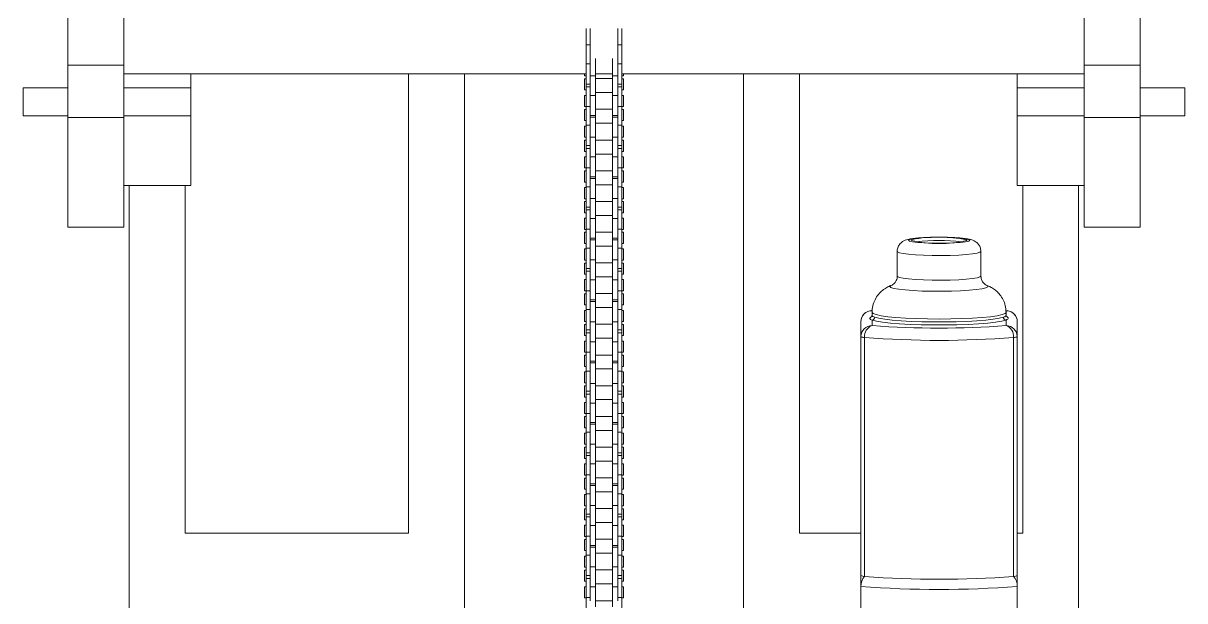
# Model space of a CAD drawing. Header units: millimetres. Extents: x 0 to 1189, y 0 to 841.
# Drawn here: x 518.47 to 560.07, y 655.87 to 676.55 of the extents above; entities that cross this region are included whole.
import ezdxf

# ---------------------------------------------------------------- set-up
doc = ezdxf.new("R2010")
doc.units = ezdxf.units.MM

msp = doc.modelspace()

# ---------------------------------------------------------------- linework, layer by layer
at = {"color": 7, "linetype": 'Continuous', "lineweight": 15}
for p, q in [((520.07, 676.737), (520.07, 675.057)), ((522.07, 676.737), (522.07, 674.737)), ((556.47, 676.737), (556.47, 674.737)), ((558.47, 676.737), (558.47, 675.057)), ((538.63, 676.37), (538.63, 675.774)), ((538.77, 676.37), (538.77, 675.774)), ((539.77, 676.37), (539.77, 675.774)), ((539.91, 676.37), (539.91, 675.774)), ((538.63, 675.774), (538.77, 675.774)), ((538.63, 675.774), (538.63, 675.097)), ((538.77, 675.774), (538.77, 675.177)), ((539.91, 675.774), (539.77, 675.774)), ((539.77, 675.774), (539.77, 675.177)), ((539.91, 675.774), (539.91, 675.097)), ((538.77, 675.177), (538.77, 674.675)), ((538.97, 675.295), (538.97, 674.675)), ((539.57, 675.295), (539.57, 674.675)), ((539.77, 675.177), (539.77, 674.675)), ((522.07, 675.057), (520.07, 675.057)), ((520.07, 673.178), (520.07, 675.057)), ((538.63, 675.097), (538.77, 675.097)), ((538.63, 675.097), (538.63, 674.37)), ((539.91, 675.097), (539.77, 675.097)), ((539.91, 675.097), (539.91, 674.37)), ((558.47, 675.057), (556.47, 675.057)), ((558.47, 673.178), (558.47, 675.057)), ((522.07, 673.178), (522.07, 674.737)), ((538.63, 674.737), (522.07, 674.737)), ((524.47, 674.237), (524.47, 674.737)), ((532.27, 674.737), (532.27, 658.296)), ((534.27, 674.737), (534.27, 650.595)), ((538.57, 674.67), (538.57, 674.737)), ((538.57, 674.67), (538.63, 674.67)), ((538.63, 674.564), (538.57, 674.564)), ((538.57, 674.564), (538.57, 674.164)), ((538.63, 674.37), (538.77, 674.37)), ((538.63, 674.27), (538.63, 674.37)), ((538.77, 674.675), (538.97, 674.675)), ((538.77, 674.675), (538.77, 673.964)), ((539.57, 674.737), (538.97, 674.737)), ((538.97, 674.675), (538.97, 673.964)), ((538.97, 674.57), (539.57, 674.57)), ((539.77, 674.675), (539.57, 674.675)), ((539.57, 674.675), (539.57, 673.964)), ((539.77, 674.675), (539.77, 673.964)), ((539.77, 674.37), (539.91, 674.37)), ((556.47, 674.737), (539.91, 674.737)), ((539.91, 674.67), (539.97, 674.67)), ((539.97, 674.564), (539.91, 674.564)), ((539.91, 674.27), (539.91, 674.37)), ((539.97, 674.67), (539.97, 674.737)), ((539.97, 674.564), (539.97, 674.164)), ((544.27, 674.737), (544.27, 650.595)), ((546.27, 674.737), (546.27, 658.296)), ((554.07, 674.237), (554.07, 674.737)), ((556.47, 673.178), (556.47, 674.737)), ((520.07, 674.237), (518.47, 674.237)), ((518.47, 674.237), (518.47, 673.237)), ((524.47, 674.237), (522.07, 674.237)), ((524.47, 674.237), (524.47, 673.237)), ((538.57, 674.164), (538.63, 674.164)), ((538.63, 673.97), (538.57, 673.97)), ((538.57, 673.57), (538.57, 673.97)), ((538.77, 674.27), (538.63, 674.27)), ((538.63, 674.27), (538.63, 673.574)), ((538.77, 673.964), (538.97, 673.964)), ((538.77, 673.964), (538.77, 673.466)), ((539.57, 674.07), (538.97, 674.07)), ((538.97, 673.964), (538.97, 673.25)), ((539.77, 673.964), (539.57, 673.964)), ((539.57, 673.964), (539.57, 673.25)), ((539.91, 674.27), (539.77, 674.27)), ((539.77, 673.964), (539.77, 673.466)), ((539.91, 674.27), (539.91, 673.574)), ((539.91, 674.164), (539.97, 674.164)), ((539.97, 673.97), (539.91, 673.97)), ((539.97, 673.57), (539.97, 673.97)), ((556.47, 674.237), (554.07, 674.237)), ((554.07, 674.237), (554.07, 673.237)), ((560.07, 674.237), (558.47, 674.237)), ((560.07, 674.237), (560.07, 673.237)), ((538.57, 673.57), (538.63, 673.57)), ((538.63, 673.574), (538.77, 673.574)), ((538.63, 673.574), (538.63, 672.897)), ((539.91, 673.574), (539.77, 673.574)), ((539.91, 673.574), (539.91, 672.897)), ((539.91, 673.57), (539.97, 673.57)), ((518.47, 673.237), (520.07, 673.237)), ((522.07, 673.178), (520.07, 673.178)), ((520.07, 673.178), (520.07, 669.251)), ((522.07, 673.237), (524.47, 673.237)), ((522.07, 673.178), (522.07, 672.49)), ((524.47, 670.737), (524.47, 673.237)), ((538.63, 673.464), (538.57, 673.464)), ((538.57, 673.464), (538.57, 673.064)), ((538.77, 673.466), (538.77, 672.977)), ((538.77, 673.25), (538.97, 673.25)), ((538.97, 673.19), (538.77, 673.19)), ((538.97, 673.47), (539.57, 673.47)), ((538.97, 673.19), (538.97, 673.25)), ((538.97, 673.19), (538.97, 672.475)), ((539.57, 673.25), (539.77, 673.25)), ((539.57, 673.19), (539.57, 673.25)), ((539.77, 673.19), (539.57, 673.19)), ((539.57, 673.19), (539.57, 672.475)), ((539.77, 673.466), (539.77, 672.977)), ((539.97, 673.464), (539.91, 673.464)), ((539.97, 673.464), (539.97, 673.064)), ((554.07, 673.237), (556.47, 673.237)), ((554.07, 670.737), (554.07, 673.237)), ((558.47, 673.178), (556.47, 673.178)), ((556.47, 673.178), (556.47, 672.49)), ((558.47, 673.237), (560.07, 673.237)), ((558.47, 673.178), (558.47, 669.251)), ((538.57, 673.064), (538.63, 673.064)), ((538.63, 672.87), (538.57, 672.87)), ((538.57, 672.47), (538.57, 672.87)), ((538.63, 672.897), (538.77, 672.897)), ((538.63, 672.897), (538.63, 672.17)), ((538.77, 672.977), (538.77, 672.475)), ((539.57, 672.97), (538.97, 672.97)), ((539.77, 672.977), (539.77, 672.475)), ((539.91, 672.897), (539.77, 672.897)), ((539.91, 673.064), (539.97, 673.064)), ((539.91, 672.897), (539.91, 672.17)), ((539.97, 672.87), (539.91, 672.87)), ((539.97, 672.47), (539.97, 672.87)), ((522.07, 670.737), (522.07, 672.49)), ((538.57, 672.47), (538.63, 672.47)), ((538.63, 672.365), (538.57, 672.365)), ((538.57, 672.365), (538.57, 671.965)), ((538.77, 672.475), (538.97, 672.475)), ((538.77, 672.475), (538.77, 671.764)), ((538.97, 672.475), (538.97, 671.764)), ((538.97, 672.37), (539.57, 672.37)), ((539.77, 672.475), (539.57, 672.475)), ((539.57, 672.475), (539.57, 671.764)), ((539.77, 672.475), (539.77, 671.764)), ((539.91, 672.47), (539.97, 672.47)), ((539.97, 672.365), (539.91, 672.365)), ((539.97, 672.365), (539.97, 671.965)), ((556.47, 670.737), (556.47, 672.49)), ((538.57, 671.965), (538.63, 671.965)), ((538.63, 672.17), (538.77, 672.17)), ((538.63, 672.07), (538.63, 672.17)), ((538.77, 672.07), (538.63, 672.07)), ((538.63, 672.07), (538.63, 671.374)), ((539.57, 671.87), (538.97, 671.87)), ((539.77, 672.17), (539.91, 672.17)), ((539.91, 672.07), (539.77, 672.07)), ((539.91, 672.07), (539.91, 672.17)), ((539.91, 672.07), (539.91, 671.374)), ((539.91, 671.965), (539.97, 671.965)), ((538.63, 671.77), (538.57, 671.77)), ((538.57, 671.37), (538.57, 671.77)), ((538.77, 671.764), (538.97, 671.764)), ((538.77, 671.764), (538.77, 671.26)), ((538.97, 671.764), (538.97, 671.05)), ((539.77, 671.764), (539.57, 671.764)), ((539.57, 671.764), (539.57, 671.05)), ((539.77, 671.764), (539.77, 671.26)), ((539.97, 671.77), (539.91, 671.77)), ((539.97, 671.37), (539.97, 671.77)), ((538.57, 671.37), (538.63, 671.37)), ((538.63, 671.265), (538.57, 671.265)), ((538.57, 671.265), (538.57, 670.865)), ((538.63, 671.374), (538.77, 671.374)), ((538.63, 671.374), (538.63, 670.697)), ((538.77, 671.266), (538.77, 670.777)), ((538.77, 671.05), (538.97, 671.05)), ((538.97, 671.27), (539.57, 671.27)), ((538.97, 670.99), (538.97, 671.05)), ((539.57, 671.05), (539.77, 671.05)), ((539.57, 670.99), (539.57, 671.05)), ((539.91, 671.374), (539.77, 671.374)), ((539.77, 671.266), (539.77, 670.777)), ((539.91, 671.374), (539.91, 670.697)), ((539.91, 671.37), (539.97, 671.37)), ((539.97, 671.265), (539.91, 671.265)), ((539.97, 671.265), (539.97, 670.865)), ((522.07, 670.737), (522.07, 669.251)), ((524.47, 670.737), (522.07, 670.737)), ((522.27, 634.296), (522.27, 670.737)), ((524.27, 658.296), (524.27, 670.737)), ((538.57, 670.865), (538.63, 670.865)), ((538.63, 670.67), (538.57, 670.67)), ((538.57, 670.27), (538.57, 670.67)), ((538.63, 670.697), (538.77, 670.697)), ((538.63, 670.697), (538.63, 669.97)), ((538.97, 670.99), (538.77, 670.99)), ((538.77, 670.777), (538.77, 670.275)), ((538.97, 670.99), (538.97, 670.275)), ((539.57, 670.77), (538.97, 670.77)), ((539.77, 670.99), (539.57, 670.99)), ((539.57, 670.99), (539.57, 670.275)), ((539.77, 670.777), (539.77, 670.275)), ((539.91, 670.697), (539.77, 670.697)), ((539.91, 670.865), (539.97, 670.865)), ((539.91, 670.697), (539.91, 669.97)), ((539.97, 670.67), (539.91, 670.67)), ((539.97, 670.27), (539.97, 670.67)), ((554.07, 670.737), (556.47, 670.737)), ((554.27, 658.296), (554.27, 670.737)), ((556.27, 634.296), (556.27, 670.737)), ((556.47, 670.737), (556.47, 669.251)), ((538.57, 670.27), (538.63, 670.27)), ((538.77, 670.275), (538.97, 670.275)), ((538.77, 670.275), (538.77, 669.564)), ((538.97, 670.275), (538.97, 669.564)), ((539.77, 670.275), (539.57, 670.275)), ((539.57, 670.275), (539.57, 669.564)), ((539.77, 670.275), (539.77, 669.564)), ((539.91, 670.27), (539.97, 670.27)), ((538.63, 670.165), (538.57, 670.165)), ((538.57, 670.165), (538.57, 669.765)), ((538.57, 669.765), (538.63, 669.765)), ((538.63, 669.97), (538.77, 669.97)), ((538.63, 669.87), (538.63, 669.97)), ((538.77, 669.87), (538.63, 669.87)), ((538.63, 669.87), (538.63, 669.174)), ((538.97, 670.17), (539.57, 670.17)), ((539.77, 669.97), (539.91, 669.97)), ((539.91, 669.87), (539.77, 669.87)), ((539.97, 670.165), (539.91, 670.165)), ((539.91, 669.87), (539.91, 669.97)), ((539.91, 669.87), (539.91, 669.174)), ((539.91, 669.765), (539.97, 669.765)), ((539.97, 670.165), (539.97, 669.765)), ((538.63, 669.57), (538.57, 669.57)), ((538.57, 669.17), (538.57, 669.57)), ((538.77, 669.564), (538.97, 669.564)), ((538.77, 669.564), (538.77, 669.06)), ((539.57, 669.67), (538.97, 669.67)), ((538.97, 669.564), (538.97, 668.85)), ((539.77, 669.564), (539.57, 669.564)), ((539.57, 669.564), (539.57, 668.85)), ((539.77, 669.564), (539.77, 669.06)), ((539.97, 669.57), (539.91, 669.57)), ((539.97, 669.17), (539.97, 669.57)), ((522.07, 669.251), (520.07, 669.251)), ((538.57, 669.17), (538.63, 669.17)), ((538.63, 669.065), (538.57, 669.065)), ((538.57, 669.065), (538.57, 668.665)), ((538.63, 669.174), (538.77, 669.174)), ((538.63, 669.174), (538.63, 668.497)), ((538.77, 669.066), (538.77, 668.497)), ((538.97, 669.07), (539.57, 669.07)), ((539.91, 669.174), (539.77, 669.174)), ((539.77, 669.066), (539.77, 668.497)), ((539.91, 669.174), (539.91, 668.497)), ((539.91, 669.17), (539.97, 669.17)), ((539.97, 669.065), (539.91, 669.065)), ((539.97, 669.065), (539.97, 668.665)), ((558.47, 669.251), (556.47, 669.251)), ((538.57, 668.665), (538.63, 668.665)), ((538.77, 668.85), (538.97, 668.85)), ((538.97, 668.79), (538.77, 668.79)), ((538.97, 668.79), (538.97, 668.85)), ((538.97, 668.79), (538.97, 668.075)), ((539.57, 668.57), (538.97, 668.57)), ((539.57, 668.85), (539.77, 668.85)), ((539.57, 668.79), (539.57, 668.85)), ((539.77, 668.79), (539.57, 668.79)), ((539.57, 668.79), (539.57, 668.075)), ((539.91, 668.665), (539.97, 668.665)), ((538.63, 668.47), (538.57, 668.47)), ((538.57, 668.07), (538.57, 668.47)), ((538.63, 668.497), (538.77, 668.497)), ((538.63, 668.497), (538.63, 667.77)), ((538.77, 668.497), (538.77, 668.075)), ((539.77, 668.497), (539.77, 668.075)), ((539.91, 668.497), (539.77, 668.497)), ((539.91, 668.497), (539.91, 667.77)), ((539.97, 668.47), (539.91, 668.47)), ((539.97, 668.07), (539.97, 668.47)), ((549.77, 668.382), (549.77, 667.499)), ((552.77, 667.499), (552.77, 668.382)), ((538.57, 668.07), (538.63, 668.07)), ((538.63, 667.965), (538.57, 667.965)), ((538.57, 667.965), (538.57, 667.565)), ((538.63, 667.77), (538.77, 667.77)), ((538.63, 667.67), (538.63, 667.77)), ((538.77, 668.075), (538.97, 668.075)), ((538.77, 668.075), (538.77, 667.364)), ((538.97, 668.075), (538.97, 667.364)), ((538.97, 667.97), (539.57, 667.97)), ((539.77, 668.075), (539.57, 668.075)), ((539.57, 668.075), (539.57, 667.364)), ((539.77, 668.075), (539.77, 667.364)), ((539.77, 667.77), (539.91, 667.77)), ((539.91, 668.07), (539.97, 668.07)), ((539.97, 667.965), (539.91, 667.965)), ((539.91, 667.67), (539.91, 667.77)), ((539.97, 667.965), (539.97, 667.565)), ((538.57, 667.565), (538.63, 667.565)), ((538.63, 667.37), (538.57, 667.37)), ((538.57, 666.97), (538.57, 667.37)), ((538.77, 667.67), (538.63, 667.67)), ((538.63, 667.67), (538.63, 666.974)), ((538.77, 667.364), (538.97, 667.364)), ((538.77, 667.364), (538.77, 666.866)), ((539.57, 667.47), (538.97, 667.47)), ((538.97, 667.364), (538.97, 666.65)), ((539.77, 667.364), (539.57, 667.364)), ((539.57, 667.364), (539.57, 666.65)), ((539.91, 667.67), (539.77, 667.67)), ((539.77, 667.364), (539.77, 666.866)), ((539.91, 667.67), (539.91, 666.974)), ((539.91, 667.565), (539.97, 667.565)), ((539.97, 667.37), (539.91, 667.37)), ((539.97, 666.97), (539.97, 667.37)), ((538.57, 666.97), (538.63, 666.97)), ((538.63, 666.865), (538.57, 666.865)), ((538.57, 666.865), (538.57, 666.465)), ((538.63, 666.974), (538.77, 666.974)), ((538.63, 666.974), (538.63, 666.297)), ((538.77, 666.866), (538.77, 666.377)), ((538.97, 666.87), (539.57, 666.87)), ((539.91, 666.974), (539.77, 666.974)), ((539.77, 666.866), (539.77, 666.377)), ((539.91, 666.974), (539.91, 666.297)), ((539.91, 666.97), (539.97, 666.97)), ((539.97, 666.865), (539.91, 666.865)), ((539.97, 666.865), (539.97, 666.465)), ((549.554, 667.164), (549.587, 667.177)), ((552.959, 667.175), (552.982, 667.166)), ((538.57, 666.465), (538.63, 666.465)), ((538.77, 666.65), (538.97, 666.65)), ((538.97, 666.59), (538.77, 666.59)), ((538.97, 666.59), (538.97, 666.65)), ((538.97, 666.59), (538.97, 665.855)), ((539.57, 666.65), (539.77, 666.65)), ((539.57, 666.59), (539.57, 666.65)), ((539.77, 666.59), (539.57, 666.59)), ((539.57, 666.59), (539.57, 665.855)), ((539.91, 666.465), (539.97, 666.465)), ((538.63, 666.27), (538.57, 666.27)), ((538.57, 665.87), (538.57, 666.27)), ((538.63, 666.297), (538.77, 666.297)), ((538.63, 666.297), (538.63, 665.57)), ((538.77, 666.377), (538.77, 665.855)), ((539.57, 666.37), (538.97, 666.37)), ((539.77, 666.377), (539.77, 665.855)), ((539.91, 666.297), (539.77, 666.297)), ((539.91, 666.297), (539.91, 665.57)), ((539.97, 666.27), (539.91, 666.27)), ((539.97, 665.87), (539.97, 666.27)), ((548.835, 666.26), (548.87, 666.259)), ((548.87, 666.197), (548.87, 666.084)), ((553.67, 666.259), (553.706, 666.26)), ((553.67, 666.084), (553.67, 666.197)), ((538.57, 665.87), (538.63, 665.87)), ((538.63, 665.765), (538.57, 665.765)), ((538.57, 665.765), (538.57, 665.365)), ((538.77, 665.855), (538.97, 665.855)), ((538.77, 665.855), (538.77, 665.145)), ((538.97, 665.855), (538.97, 665.145)), ((538.97, 665.77), (539.57, 665.77)), ((539.77, 665.855), (539.57, 665.855)), ((539.57, 665.855), (539.57, 665.145)), ((539.77, 665.855), (539.77, 665.145)), ((539.91, 665.87), (539.97, 665.87)), ((539.97, 665.765), (539.91, 665.765)), ((539.97, 665.765), (539.97, 665.365)), ((548.47, 665.329), (548.47, 665.861)), ((548.87, 665.924), (548.87, 665.727)), ((553.67, 665.727), (553.67, 665.924)), ((554.07, 665.861), (554.07, 665.329)), ((538.57, 665.365), (538.63, 665.365)), ((538.63, 665.57), (538.77, 665.57)), ((538.63, 665.471), (538.63, 665.57)), ((538.77, 665.471), (538.63, 665.471)), ((538.63, 665.471), (538.63, 664.775)), ((539.57, 665.271), (538.97, 665.271)), ((539.77, 665.57), (539.91, 665.57)), ((539.91, 665.471), (539.77, 665.471)), ((539.91, 665.471), (539.91, 665.57)), ((539.91, 665.471), (539.91, 664.775)), ((539.91, 665.365), (539.97, 665.365)), ((548.47, 656.772), (548.47, 665.329)), ((548.604, 665.3), (548.604, 656.742)), ((553.937, 656.742), (553.937, 665.3)), ((554.07, 665.329), (554.07, 656.772)), ((538.63, 665.171), (538.57, 665.171)), ((538.57, 664.771), (538.57, 665.171)), ((538.57, 664.771), (538.63, 664.771)), ((538.63, 664.775), (538.77, 664.775)), ((538.63, 664.775), (538.63, 664.098)), ((538.77, 665.145), (538.97, 665.145)), ((538.77, 665.145), (538.77, 664.667)), ((538.97, 665.145), (538.97, 664.451)), ((539.77, 665.145), (539.57, 665.145)), ((539.57, 665.145), (539.57, 664.451)), ((539.77, 665.145), (539.77, 664.667)), ((539.91, 664.775), (539.77, 664.775)), ((539.97, 665.171), (539.91, 665.171)), ((539.91, 664.775), (539.91, 664.098)), ((539.91, 664.771), (539.97, 664.771)), ((539.97, 664.771), (539.97, 665.171)), ((538.63, 664.665), (538.57, 664.665)), ((538.57, 664.665), (538.57, 664.265)), ((538.77, 664.667), (538.77, 664.178)), ((538.77, 664.451), (538.97, 664.451)), ((538.97, 664.391), (538.77, 664.391)), ((538.97, 664.671), (539.57, 664.671)), ((538.97, 664.391), (538.97, 664.451)), ((538.97, 664.391), (538.97, 663.656)), ((539.57, 664.451), (539.77, 664.451)), ((539.57, 664.391), (539.57, 664.451)), ((539.77, 664.391), (539.57, 664.391)), ((539.57, 664.391), (539.57, 663.656)), ((539.77, 664.667), (539.77, 664.178)), ((539.97, 664.665), (539.91, 664.665)), ((539.97, 664.665), (539.97, 664.265)), ((538.57, 664.265), (538.63, 664.265)), ((538.63, 664.071), (538.57, 664.071)), ((538.57, 663.671), (538.57, 664.071)), ((538.63, 664.098), (538.77, 664.098)), ((538.63, 664.098), (538.63, 663.371)), ((538.77, 664.178), (538.77, 663.656)), ((539.57, 664.171), (538.97, 664.171)), ((539.77, 664.178), (539.77, 663.656)), ((539.91, 664.098), (539.77, 664.098)), ((539.91, 664.265), (539.97, 664.265)), ((539.91, 664.098), (539.91, 663.371)), ((539.97, 664.071), (539.91, 664.071)), ((539.97, 663.671), (539.97, 664.071)), ((538.57, 663.671), (538.63, 663.671)), ((538.63, 663.565), (538.57, 663.565)), ((538.57, 663.565), (538.57, 663.165)), ((538.77, 663.656), (538.97, 663.656)), ((538.77, 663.656), (538.77, 662.946)), ((538.97, 663.656), (538.97, 662.946)), ((538.97, 663.571), (539.57, 663.571)), ((539.77, 663.656), (539.57, 663.656)), ((539.57, 663.656), (539.57, 662.946)), ((539.77, 663.656), (539.77, 662.946)), ((539.91, 663.671), (539.97, 663.671)), ((539.97, 663.565), (539.91, 663.565)), ((539.97, 663.565), (539.97, 663.165)), ((538.57, 663.165), (538.63, 663.165)), ((538.63, 663.371), (538.77, 663.371)), ((538.63, 663.272), (538.63, 663.371)), ((538.77, 663.272), (538.63, 663.272)), ((538.63, 663.272), (538.63, 662.58)), ((539.77, 663.371), (539.91, 663.371)), ((539.91, 663.272), (539.77, 663.272)), ((539.91, 663.272), (539.91, 663.371)), ((539.91, 663.272), (539.91, 662.58)), ((539.91, 663.165), (539.97, 663.165)), ((538.63, 662.972), (538.57, 662.972)), ((538.57, 662.572), (538.57, 662.972)), ((538.77, 662.946), (538.97, 662.946)), ((538.77, 662.946), (538.77, 662.472)), ((539.57, 663.072), (538.97, 663.072)), ((538.97, 662.946), (538.97, 662.252)), ((539.77, 662.946), (539.57, 662.946)), ((539.57, 662.946), (539.57, 662.252)), ((539.77, 662.946), (539.77, 662.472)), ((539.97, 662.972), (539.91, 662.972)), ((539.97, 662.572), (539.97, 662.972)), ((538.57, 662.572), (538.63, 662.572)), ((538.63, 662.465), (538.57, 662.465)), ((538.57, 662.465), (538.57, 662.065)), ((538.63, 662.58), (538.77, 662.58)), ((538.63, 662.58), (538.63, 661.903)), ((538.77, 662.472), (538.77, 661.983)), ((538.97, 662.472), (539.57, 662.472)), ((539.91, 662.58), (539.77, 662.58)), ((539.77, 662.472), (539.77, 661.983)), ((539.91, 662.58), (539.91, 661.903)), ((539.91, 662.572), (539.97, 662.572)), ((539.97, 662.465), (539.91, 662.465)), ((539.97, 662.465), (539.97, 662.065)), ((538.57, 662.065), (538.63, 662.065)), ((538.63, 661.872), (538.57, 661.872)), ((538.57, 661.472), (538.57, 661.872)), ((538.63, 661.903), (538.77, 661.903)), ((538.63, 661.903), (538.63, 661.172)), ((538.77, 662.252), (538.97, 662.252)), ((538.97, 662.192), (538.77, 662.192)), ((538.77, 661.983), (538.77, 661.482)), ((538.97, 662.192), (538.97, 662.252)), ((538.97, 662.192), (538.97, 661.482)), ((539.57, 661.972), (538.97, 661.972)), ((539.57, 662.252), (539.77, 662.252)), ((539.57, 662.192), (539.57, 662.252)), ((539.77, 662.192), (539.57, 662.192)), ((539.57, 662.192), (539.57, 661.482)), ((539.77, 661.983), (539.77, 661.482)), ((539.91, 661.903), (539.77, 661.903)), ((539.91, 662.065), (539.97, 662.065)), ((539.91, 661.903), (539.91, 661.172)), ((539.97, 661.872), (539.91, 661.872)), ((539.97, 661.472), (539.97, 661.872)), ((538.57, 661.472), (538.63, 661.472)), ((538.77, 661.482), (538.97, 661.482)), ((538.77, 661.482), (538.77, 660.771)), ((538.97, 661.482), (538.97, 660.771)), ((539.77, 661.482), (539.57, 661.482)), ((539.57, 661.482), (539.57, 660.771)), ((539.77, 661.482), (539.77, 660.771)), ((539.91, 661.472), (539.97, 661.472)), ((538.63, 661.366), (538.57, 661.366)), ((538.57, 661.366), (538.57, 660.966)), ((538.63, 661.172), (538.77, 661.172)), ((538.63, 661.072), (538.63, 661.172)), ((538.77, 661.072), (538.63, 661.072)), ((538.63, 661.072), (538.63, 660.381)), ((538.97, 661.372), (539.57, 661.372)), ((539.77, 661.172), (539.91, 661.172)), ((539.91, 661.072), (539.77, 661.072)), ((539.97, 661.366), (539.91, 661.366)), ((539.91, 661.072), (539.91, 661.172)), ((539.91, 661.072), (539.91, 660.381)), ((539.97, 661.366), (539.97, 660.966)), ((538.57, 660.966), (538.63, 660.966)), ((538.63, 660.772), (538.57, 660.772)), ((538.57, 660.372), (538.57, 660.772)), ((538.77, 660.771), (538.77, 660.272)), ((538.77, 660.771), (538.97, 660.771)), ((539.57, 660.872), (538.97, 660.872)), ((538.97, 660.771), (538.97, 660.052)), ((539.77, 660.771), (539.57, 660.771)), ((539.57, 660.771), (539.57, 660.052)), ((539.77, 660.771), (539.77, 660.272)), ((539.91, 660.966), (539.97, 660.966)), ((539.97, 660.772), (539.91, 660.772)), ((539.97, 660.372), (539.97, 660.772)), ((538.57, 660.372), (538.63, 660.372)), ((538.63, 660.266), (538.57, 660.266)), ((538.57, 660.266), (538.57, 659.866)), ((538.63, 660.381), (538.77, 660.381)), ((538.63, 660.381), (538.63, 659.703)), ((538.77, 660.272), (538.77, 659.783)), ((538.97, 660.272), (539.57, 660.272)), ((539.91, 660.381), (539.77, 660.381)), ((539.77, 660.272), (539.77, 659.783)), ((539.91, 660.381), (539.91, 659.703)), ((539.91, 660.372), (539.97, 660.372)), ((539.97, 660.266), (539.91, 660.266)), ((539.97, 660.266), (539.97, 659.866)), ((538.57, 659.866), (538.63, 659.866)), ((538.77, 660.052), (538.97, 660.052)), ((538.97, 659.992), (538.77, 659.992)), ((538.77, 659.783), (538.77, 659.282)), ((538.97, 659.992), (538.97, 660.052)), ((538.97, 659.992), (538.97, 659.282)), ((539.57, 660.052), (539.77, 660.052)), ((539.57, 659.992), (539.57, 660.052)), ((539.77, 659.992), (539.57, 659.992)), ((539.57, 659.992), (539.57, 659.282)), ((539.77, 659.783), (539.77, 659.282)), ((539.91, 659.866), (539.97, 659.866)), ((538.63, 659.672), (538.57, 659.672)), ((538.57, 659.272), (538.57, 659.672)), ((538.63, 659.703), (538.77, 659.703)), ((538.63, 659.703), (538.63, 658.972)), ((539.57, 659.772), (538.97, 659.772)), ((539.91, 659.703), (539.77, 659.703)), ((539.91, 659.703), (539.91, 658.972)), ((539.97, 659.672), (539.91, 659.672)), ((539.97, 659.272), (539.97, 659.672)), ((538.57, 659.272), (538.63, 659.272)), ((538.63, 659.167), (538.57, 659.167)), ((538.57, 659.167), (538.57, 658.767)), ((538.63, 658.972), (538.77, 658.972)), ((538.63, 658.872), (538.63, 658.972)), ((538.77, 659.282), (538.97, 659.282)), ((538.77, 659.282), (538.77, 658.571)), ((538.97, 659.282), (538.97, 658.571)), ((538.97, 659.172), (539.57, 659.172)), ((539.77, 659.282), (539.57, 659.282)), ((539.57, 659.282), (539.57, 658.571)), ((539.77, 659.282), (539.77, 658.571)), ((539.77, 658.972), (539.91, 658.972)), ((539.91, 659.272), (539.97, 659.272)), ((539.97, 659.167), (539.91, 659.167)), ((539.91, 658.872), (539.91, 658.972)), ((539.97, 659.167), (539.97, 658.767)), ((538.57, 658.767), (538.63, 658.767)), ((538.63, 658.572), (538.57, 658.572)), ((538.57, 658.172), (538.57, 658.572)), ((538.77, 658.872), (538.63, 658.872)), ((538.63, 658.872), (538.63, 658.181)), ((538.77, 658.571), (538.77, 658.072)), ((538.77, 658.571), (538.97, 658.571)), ((539.57, 658.672), (538.97, 658.672)), ((538.97, 658.571), (538.97, 657.852)), ((539.77, 658.571), (539.57, 658.571)), ((539.57, 658.571), (539.57, 657.852)), ((539.91, 658.872), (539.77, 658.872)), ((539.77, 658.571), (539.77, 658.072)), ((539.91, 658.872), (539.91, 658.181)), ((539.91, 658.767), (539.97, 658.767)), ((539.97, 658.572), (539.91, 658.572)), ((539.97, 658.172), (539.97, 658.572)), ((524.27, 658.296), (532.27, 658.296)), ((538.57, 658.172), (538.63, 658.172)), ((538.63, 658.181), (538.77, 658.181)), ((538.63, 658.181), (538.63, 657.503)), ((539.91, 658.181), (539.77, 658.181)), ((539.91, 658.181), (539.91, 657.503)), ((539.91, 658.172), (539.97, 658.172)), ((548.47, 658.296), (546.27, 658.296)), ((554.27, 658.296), (554.07, 658.296)), ((538.63, 658.067), (538.57, 658.067)), ((538.57, 658.067), (538.57, 657.667)), ((538.77, 658.062), (538.77, 657.583)), ((538.77, 657.852), (538.97, 657.852)), ((538.97, 657.792), (538.77, 657.792)), ((538.97, 658.072), (539.57, 658.072)), ((538.97, 657.792), (538.97, 657.852)), ((538.97, 657.792), (538.97, 657.082)), ((539.57, 657.852), (539.77, 657.852)), ((539.57, 657.792), (539.57, 657.852)), ((539.77, 657.792), (539.57, 657.792)), ((539.57, 657.792), (539.57, 657.082)), ((539.77, 658.062), (539.77, 657.583)), ((539.97, 658.067), (539.91, 658.067)), ((539.97, 658.067), (539.97, 657.667)), ((538.57, 657.667), (538.63, 657.667)), ((538.63, 657.472), (538.57, 657.472)), ((538.57, 657.072), (538.57, 657.472)), ((538.63, 657.503), (538.77, 657.503)), ((538.63, 657.503), (538.63, 656.772)), ((538.77, 657.583), (538.77, 657.082)), ((539.57, 657.572), (538.97, 657.572)), ((539.77, 657.583), (539.77, 657.082)), ((539.91, 657.503), (539.77, 657.503)), ((539.91, 657.667), (539.97, 657.667)), ((539.91, 657.503), (539.91, 656.772)), ((539.97, 657.472), (539.91, 657.472)), ((539.97, 657.072), (539.97, 657.472)), ((538.57, 657.072), (538.63, 657.072)), ((538.63, 656.967), (538.57, 656.967)), ((538.57, 656.967), (538.57, 656.567)), ((538.77, 657.082), (538.97, 657.082)), ((538.77, 657.082), (538.77, 656.371)), ((538.97, 657.082), (538.97, 656.371)), ((538.97, 656.972), (539.57, 656.972)), ((539.77, 657.082), (539.57, 657.082)), ((539.57, 657.082), (539.57, 656.371)), ((539.77, 657.082), (539.77, 656.371)), ((539.91, 657.072), (539.97, 657.072)), ((539.97, 656.967), (539.91, 656.967)), ((539.97, 656.967), (539.97, 656.567)), ((538.57, 656.567), (538.63, 656.567)), ((538.63, 656.772), (538.77, 656.772)), ((538.63, 656.672), (538.63, 656.772)), ((538.77, 656.672), (538.63, 656.672)), ((538.63, 656.672), (538.63, 655.981)), ((539.57, 656.472), (538.97, 656.472)), ((539.77, 656.772), (539.91, 656.772)), ((539.91, 656.672), (539.77, 656.672)), ((539.91, 656.672), (539.91, 656.772)), ((539.91, 656.672), (539.91, 655.981)), ((539.91, 656.567), (539.97, 656.567)), ((538.63, 656.372), (538.57, 656.372)), ((538.57, 655.972), (538.57, 656.372)), ((538.77, 656.371), (538.97, 656.371)), ((538.77, 656.371), (538.77, 655.872)), ((538.97, 656.371), (538.97, 655.652)), ((539.77, 656.371), (539.57, 656.371)), ((539.57, 656.371), (539.57, 655.652)), ((539.77, 656.371), (539.77, 655.872)), ((539.97, 656.372), (539.91, 656.372)), ((539.97, 655.972), (539.97, 656.372)), ((548.47, 656.383), (548.47, 653.742)), ((554.07, 656.383), (554.07, 653.742)), ((538.57, 655.972), (538.63, 655.972)), ((538.63, 655.981), (538.77, 655.981)), ((538.63, 655.981), (538.63, 655.303)), ((538.97, 655.872), (539.57, 655.872)), ((539.91, 655.981), (539.77, 655.981)), ((539.91, 655.981), (539.91, 655.303)), ((539.91, 655.972), (539.97, 655.972))]:
    msp.add_line(p, q, dxfattribs=at)
at = {"color": 8, "linetype": 'Continuous', "lineweight": 15}
for p, q in [((552.251, 668.799), (552.27, 668.78)), ((552.27, 668.78), (552.263, 668.768)), ((548.87, 666.259), (548.87, 666.197)), ((548.87, 666.071), (548.87, 666.063)), ((553.67, 666.197), (553.67, 666.259))]:
    msp.add_line(p, q, dxfattribs=at)
at = {"color": 7, "linetype": 'Continuous', "lineweight": 15, "flags": 128}
for points in [[(552.37, 668.78), (552.333, 668.808), (552.223, 668.834), (552.048, 668.857), (551.82, 668.874), (551.555, 668.885), (551.27, 668.889), (550.986, 668.885), (550.72, 668.874), (550.493, 668.857), (550.318, 668.834), (550.208, 668.808), (550.17, 668.78), (550.208, 668.751), (550.318, 668.725), (550.493, 668.702), (550.72, 668.685), (550.986, 668.674), (551.27, 668.671), (551.555, 668.674), (551.82, 668.685), (552.048, 668.702), (552.223, 668.725), (552.333, 668.751), (552.37, 668.78)], [(548.966, 666.026), (549.115, 665.988), (549.327, 665.953), (549.596, 665.922), (549.914, 665.897), (550.272, 665.877), (550.659, 665.863), (551.065, 665.856), (551.476, 665.856), (551.881, 665.863), (552.269, 665.877), (552.627, 665.897), (552.945, 665.922), (553.214, 665.953), (553.426, 665.988), (553.574, 666.026)], [(553.67, 665.924), (553.516, 665.884), (553.295, 665.848), (553.015, 665.816), (552.683, 665.789), (552.31, 665.768), (551.907, 665.754), (551.485, 665.746), (551.056, 665.746), (550.634, 665.754), (550.231, 665.768), (549.858, 665.789), (549.526, 665.816), (549.246, 665.848), (549.025, 665.884), (548.87, 665.924)]]:
    msp.add_lwpolyline(points, dxfattribs=at)
at = {"color": 8, "linetype": 'Continuous', "lineweight": 15, "flags": 128}
for points in [[(550.277, 668.768), (550.28, 668.793), (550.305, 668.806)], [(552.77, 668.382), (552.735, 668.35), (552.632, 668.319), (552.465, 668.292), (552.241, 668.268), (551.973, 668.25), (551.672, 668.238), (551.352, 668.233), (551.028, 668.235), (550.715, 668.243), (550.429, 668.258), (550.181, 668.279), (549.985, 668.305), (549.849, 668.334), (549.779, 668.365), (549.77, 668.381)], [(549.77, 667.499), (549.779, 667.483), (549.849, 667.451), (549.985, 667.422), (550.181, 667.396), (550.429, 667.376), (550.715, 667.36), (551.028, 667.352), (551.352, 667.35), (551.672, 667.355), (551.973, 667.367), (552.241, 667.385), (552.465, 667.409), (552.632, 667.436), (552.735, 667.467), (552.77, 667.499)], [(552.982, 667.166), (553.019, 667.144), (553.019, 667.109), (552.947, 667.075), (552.807, 667.042), (552.604, 667.013), (552.346, 666.989), (552.044, 666.97), (551.711, 666.958), (551.359, 666.953), (551.004, 666.955), (550.66, 666.963), (550.341, 666.979), (550.06, 667.001), (549.828, 667.027), (549.656, 667.058), (549.549, 667.092), (549.513, 667.127), (549.513, 667.127)], [(549.513, 667.127), (549.549, 667.162), (549.554, 667.164)], [(553.67, 666.197), (553.634, 666.156), (553.526, 666.116), (553.349, 666.078), (553.109, 666.044), (552.813, 666.015), (552.47, 665.991), (552.091, 665.974), (551.687, 665.963), (551.27, 665.959), (550.854, 665.963), (550.45, 665.974), (550.07, 665.991), (549.728, 666.015), (549.432, 666.044), (549.192, 666.078), (549.015, 666.116), (548.907, 666.156), (548.87, 666.197)]]:
    msp.add_lwpolyline(points, dxfattribs=at)
at = {"color": 7, "linetype": 'Continuous', "lineweight": 15}
for centre, radius, start, end in [((551.271, 673.302), 4.641, 257.6395, 282.3453), ((551.261, 663.818), 5.079, 78.7566, 100.8482), ((548.87, 665.861), 0.4, 95.0659, 180), ((548.869, 665.86), 0.399, 89.8588, 179.8579), ((548.865, 666.025), 0.101, 272.9349, 0.6946), ((553.676, 666.025), 0.101, 179.3061, 267.0662), ((553.671, 665.86), 0.399, 0.1413, 90.1416), ((553.67, 665.861), 0.4, 0, 84.9341), ((548.869, 665.328), 0.399, 89.86, 179.8575), ((549.001, 665.349), 0.4, 109.0342, 187.0648), ((551.27, 696.248), 30.615, 265.5038, 274.4962), ((553.54, 665.349), 0.4, 352.9345, 70.9659), ((553.671, 665.328), 0.399, 0.1416, 90.1404), ((548.587, 665.538), 0.239, 240.9005, 274.1103), ((551.27, 699.385), 34.19, 265.5266, 274.4734), ((553.954, 665.538), 0.239, 265.889, 299.1003), ((548.587, 656.981), 0.239, 240.9084, 274.1072), ((548.98, 656.398), 0.51, 137.5749, 181.7259), ((551.27, 690.827), 34.189, 265.5265, 274.4735), ((553.954, 656.981), 0.239, 265.892, 299.0923), ((553.561, 656.398), 0.51, 358.273, 42.4263), ((551.27, 692.175), 35.902, 265.5269, 274.4731)]:
    msp.add_arc(centre, radius, start, end, dxfattribs=at)
at = {"color": 8, "linetype": 'Continuous', "lineweight": 15}
msp.add_arc((551.27, 662.897), 5.879, 82.1541, 97.8459, dxfattribs=at)
at = {"color": 7, "linetype": 'Continuous', "lineweight": 15}
for points, knots in [([(551.233, 668.89), (551.21, 668.89), (551.096, 668.891), (550.894, 668.885), (550.642, 668.873), (550.419, 668.855), (550.226, 668.828), (550.098, 668.801), (549.969, 668.742), (549.871, 668.662), (549.799, 668.546), (549.762, 668.441), (549.773, 668.386), (549.774, 668.38)], [0, 0, 0, 0, 0.032113, 0.161801, 0.292021, 0.423935, 0.560426, 0.714895, 0.785709, 0.847532, 0.916794, 0.991152, 1, 1, 1, 1]), ([(552.77, 668.382), (552.764, 668.434), (552.754, 668.53), (552.682, 668.644), (552.602, 668.72), (552.519, 668.768), (552.435, 668.799), (552.326, 668.826), (552.174, 668.849), (551.958, 668.869), (551.712, 668.883), (551.463, 668.89), (551.302, 668.89), (551.233, 668.89)], [0, 0, 0, 0, 0.074734, 0.135653, 0.18997, 0.242888, 0.3043, 0.388653, 0.524964, 0.64895, 0.77907, 0.905624, 1, 1, 1, 1]), ([(549.769, 667.497), (549.769, 667.494), (549.779, 667.441), (549.744, 667.345), (549.68, 667.246), (549.619, 667.195), (549.586, 667.178), (549.583, 667.176), (549.582, 667.176)], [0, 0, 0, 0, 0.017268, 0.303709, 0.53486, 0.740611, 0.932562, 1, 1, 1, 1]), ([(552.96, 667.175), (552.959, 667.176), (552.957, 667.176), (552.916, 667.198), (552.845, 667.263), (552.782, 667.371), (552.774, 667.458), (552.77, 667.499)], [0, 0, 0, 0, 0.099497, 0.312334, 0.529831, 0.780748, 1, 1, 1, 1]), ([(549.577, 667.173), (549.531, 667.155), (549.436, 667.117), (549.279, 667.02), (549.128, 666.884), (548.996, 666.705), (548.907, 666.492), (548.865, 666.315), (548.874, 666.216), (548.876, 666.196)], [0, 0, 0, 0, 0.136017, 0.280427, 0.436313, 0.602765, 0.776903, 0.955109, 1, 1, 1, 1]), ([(553.67, 666.197), (553.665, 666.279), (553.654, 666.436), (553.572, 666.65), (553.461, 666.826), (553.329, 666.965), (553.189, 667.068), (553.056, 667.139), (552.978, 667.167), (552.943, 667.18)], [0, 0, 0, 0, 0.17785, 0.344203, 0.496209, 0.637184, 0.769013, 0.894381, 1, 1, 1, 1]), ([(548.867, 666.086), (548.866, 666.072), (548.863, 666.046), (548.862, 666.048), (548.862, 666.049)], [0, 0, 0, 0, 0.518177, 1, 1, 1, 1]), ([(553.67, 666.063), (553.705, 666.04), (553.79, 665.986), (553.715, 665.947), (553.67, 665.924)], [0, 0, 0, 0, 0.409743, 1, 1, 1, 1]), ([(553.679, 666.048), (553.679, 666.047), (553.68, 666.044), (553.676, 666.07), (553.674, 666.085)], [0, 0, 0, 0, 0.399897, 1, 1, 1, 1]), ([(548.47, 656.383), (548.47, 656.418), (548.47, 656.49), (548.47, 656.589), (548.47, 656.674), (548.47, 656.747), (548.47, 656.762), (548.47, 656.772)], [0, 0, 0, 0, 0.1679783, 0.3355968, 0.5097594, 0.7024492, 1, 1, 1, 1]), ([(554.07, 656.772), (554.07, 656.761), (554.07, 656.744), (554.07, 656.656), (554.07, 656.553), (554.07, 656.455), (554.07, 656.399), (554.07, 656.383)], [0, 0, 0, 0, 0.320825, 0.527294, 0.734737, 0.922529, 1, 1, 1, 1])]:
    msp.add_open_spline(points, degree=3, knots=knots, dxfattribs=at)
at = {"color": 8, "linetype": 'Continuous', "lineweight": 15}
for points, knots in [([(548.87, 665.924), (548.835, 665.939), (548.756, 665.973), (548.822, 666.021), (548.857, 666.047)], [0, 0, 0, 0, 0.456655, 1, 1, 1, 1]), ([(548.878, 666.084), (548.876, 666.08), (548.864, 666.055), (548.92, 666.039), (548.966, 666.026)], [0, 0, 0, 0, 0.180489, 1, 1, 1, 1]), ([(553.574, 666.026), (553.607, 666.036), (553.663, 666.054), (553.663, 666.075), (553.663, 666.084)], [0, 0, 0, 0, 0.581869, 1, 1, 1, 1])]:
    msp.add_open_spline(points, degree=3, knots=knots, dxfattribs=at)

doc.saveas('drawing.dxf')
